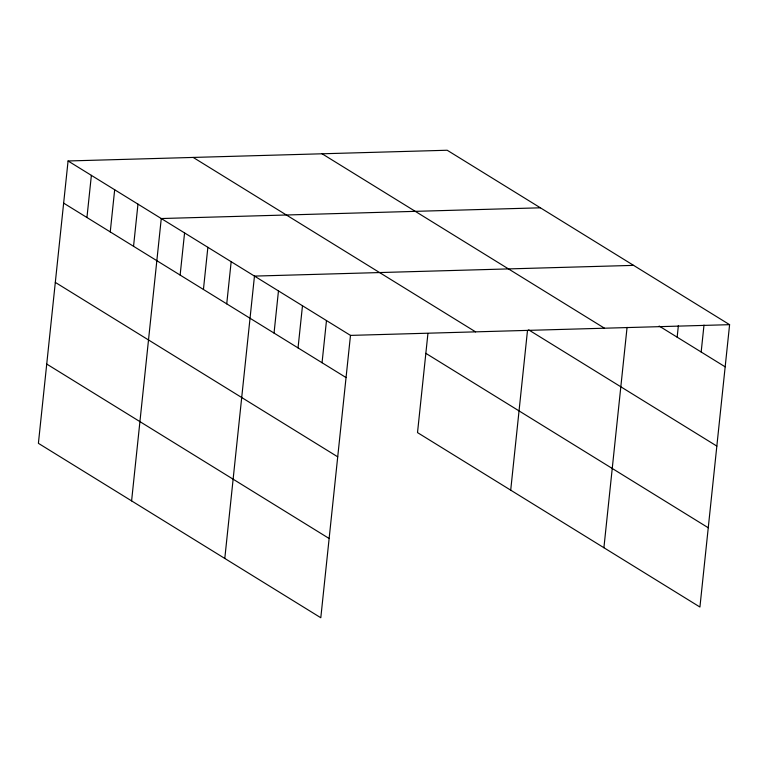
<?xml version="1.0" encoding="UTF-8"?>
<svg xmlns="http://www.w3.org/2000/svg" width="768" height="768" viewBox="0 0 768 768"><rect width="100%" height="100%" fill="white"/><g stroke="black" fill="none" stroke-linecap="round" stroke-linejoin="round"><path stroke-width="1.15" d="M68.074 160.973L38.4 443.328L320.803 617.75L350.486 335.395L68.074 160.973L447.197 150.25L729.6 324.672L699.926 607.027L417.514 432.605L427.93 333.504M86.947 217.517L91.373 175.363M110.246 231.907L114.672 189.754M133.546 246.298L137.971 204.144M131.597 500.89L161.27 218.534L540.384 207.811M180.134 275.078L184.57 232.925M203.434 289.469L207.869 247.315M226.733 303.859L231.168 261.706M224.794 558.451L254.467 276.096L633.581 265.373M274.042 333.082L278.467 290.918M298.042 347.904L302.477 305.741M322.051 362.726L326.477 320.573M510.71 490.166L527.501 330.394M603.907 547.728L627.072 327.341M677.155 337.181L678.394 325.469M701.165 352.003L703.997 325.075M350.486 335.395L729.6 324.672M659.155 326.054L725.165 366.835M322.08 153.782L604.493 328.214M528.634 329.856L716.842 446.093M193.181 157.43L475.594 331.862M425.846 353.338L708.25 527.76M63.648 203.126L346.051 377.558M55.315 282.394L337.718 456.826M46.733 364.061L329.136 538.493"/></g></svg>
